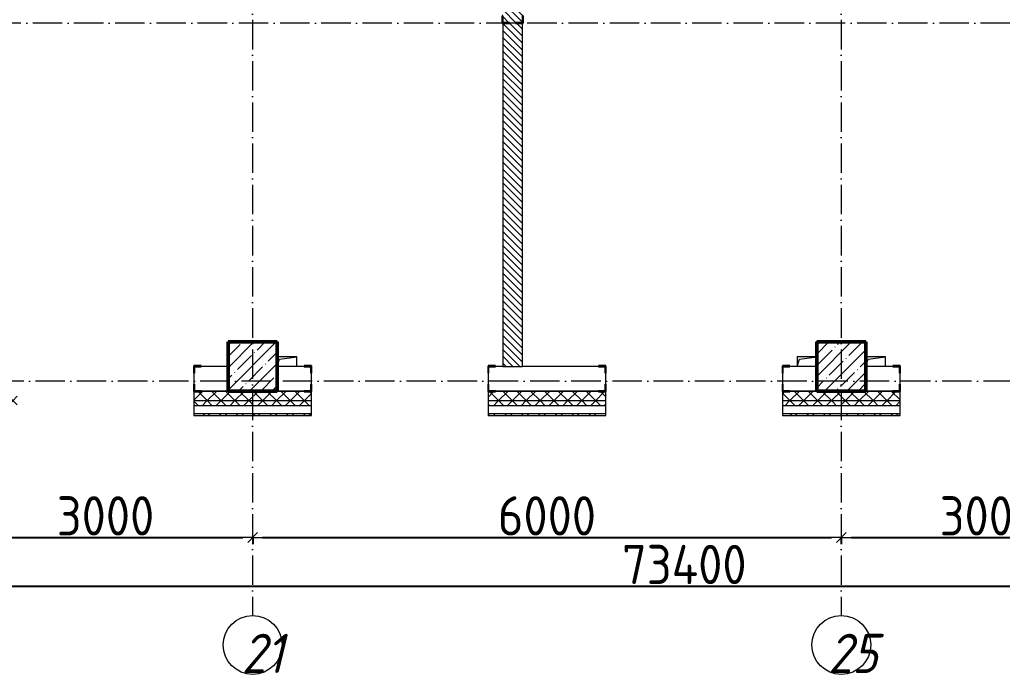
# Model space of a CAD drawing. Header units: millimetres. Extents: x -136833 to 49383, y -8033 to 344618.
# Drawn here: x -102367 to -92350, y 180224 to 186901 of the extents above; entities that cross this region are included whole.
import ezdxf

# ---------------------------------------------------------------- set-up
doc = ezdxf.new("R2010")
doc.units = ezdxf.units.MM
doc.linetypes.add('50_200_ШТРИХ_1Т_ш5_п1_п1_', pattern=[700, 500, -100, 0, -100])
for name, color, linetype, lineweight in [('A-____-____-DIMS', 7, 'Continuous', 9), ('A-GENM-____-MCUT', 7, 'Continuous', 25), ('A-GENM-____-OTLN', 7, 'Continuous', 9), ('A-GENM-____-OTLN-1', 7, 'Continuous', 25), ('A-WALL-____-MCUT', 7, 'Continuous', 13), ('A-WALL-____-MCUT-1', 7, 'Continuous', 9), ('A-WALL-____-PATT-1', 7, 'Continuous', 9), ('A-WALL-FNSH-MCUT-1', 7, 'Continuous', 9), ('S-COLS-____-MCUT', 7, 'Continuous', 50), ('S-COLS-____-OTLN', 7, 'Continuous', 9), ('S-GRID-____-IDEN', 7, 'Continuous', 9), ('S-GRID-____-OTLN-1', 7, '50_200_ШТРИХ_1Т_ш5_п1_п1_', 9)]:
    doc.layers.add(name, color=color, linetype=linetype, lineweight=lineweight)
doc.styles.add('ISOCPEUR_I_9', font='isocpeui.ttf', dxfattribs={"width": 0.9, "height": 250})
doc.styles.add('СПДС', font='isocpeur.ttf', dxfattribs={"width": 0.9})
doc.dimstyles.new('Размера А3', dxfattribs={"dimtxt": 200, "dimasz": 100, "dimexe": 70, "dimexo": 100, "dimgap": 20, "dimtad": 1, "dimdec": 0, "dimrnd": 10, "dimzin": 0, "dimdsep": 46, "dimtxsty": 'СПДС', "dimblk": 'ARROWHEAD_6', "dimcen": 1, "dimclrd": 256, "dimclre": 256, "dimclrt": 256, "dimazin": 0, "dimtfac": 1, "dimtdec": 0, "dimtmove": 2, "dimatfit": 3, "dimfxl": 1, "dimtolj": 1, "dimtzin": 0, "dimarcsym": 0})
pattern_1 = [(45, (-129942.25, 127932.03), (-70.71068, 70.71068), []), (135, (-129942.25, 127932.03), (-70.71068, -70.71068), [])]

# ---------------------------------------------------------------- blocks, each defined once
blk = doc.blocks.new('BSC_Колонна _Прямоугольная - 500х500-V14-АР1_План отверстий 3 этажа в осях 1-64_Ю-ЯЯ')
at = {"layer": 'S-COLS-____-OTLN'}
h = blk.add_hatch(dxfattribs=at)
h.set_pattern_fill('FP_21', color=256, style=0, pattern_type=2)
h.set_pattern_definition([(45, (-35950, -55431.04), (-114.04925, 114.04925), []), (45, (-35835.95, -55431.04), (-114.04925, 114.04925), [201.613, -40.323, 3.353, -36.97])])
h.paths.add_polyline_path([(-250, -250), (250, -250), (250, 250), (-250, 250), (-250, 178)], flags=0)
at = {"layer": 'S-COLS-____-MCUT'}
for p, q in [((250, 250), (-250, 250)), ((-250, 250), (-250, -250)), ((250, -250), (250, 250)), ((-250, -250), (250, -250))]:
    blk.add_line(p, q, dxfattribs=at)
blk = doc.blocks.new('BSC_Колонна _Прямоугольная - 500х500-V48-АР1_План отверстий 3 этажа в осях 1-64_Ю-ЯЯ')
at = {"layer": 'S-COLS-____-OTLN'}
h = blk.add_hatch(dxfattribs=at)
h.set_pattern_fill('FP_56', color=256, style=0, pattern_type=2)
h.set_pattern_definition([(45, (-29950, -55431.04), (-114.04925, 114.04925), []), (45, (-29835.95, -55431.04), (-114.04925, 114.04925), [201.613, -40.323, 3.353, -36.97])])
h.paths.add_polyline_path([(-250, -250), (250, -250), (250, 250), (-250, 250)], flags=0)
at = {"layer": 'S-COLS-____-MCUT'}
for p, q in [((250, 250), (-250, 250)), ((-250, 250), (-250, -250)), ((250, -250), (250, 250)), ((-250, -250), (250, -250))]:
    blk.add_line(p, q, dxfattribs=at)
blk = doc.blocks.new('Фахверк_СКБ_Уголок - 250_2700-27497298-АР1_План отверстий 3 этажа в осях 1-64_Ю-ЯЯ')
at = {"layer": 'A-GENM-____-MCUT'}
for p, q in [((200, 181), (125, 181)), ((125, 181), (125, 106)), ((125, 106), (131, 106)), ((131, 106), (131, 175)), ((131, 175), (200, 175)), ((200, 175), (200, 181)), ((131, -6), (125, -6)), ((125, -6), (125, -81)), ((125, -81), (200, -81)), ((131, -75), (131, -6)), ((200, -75), (131, -75)), ((200, -81), (200, -75))]:
    blk.add_line(p, q, dxfattribs=at)
blk = doc.blocks.new('Фахверк_СКБ_Уголок - 200_3960-28339211-АР1_План отверстий 3 этажа в осях 1-64_Ю-ЯЯ')
at = {"layer": 'A-GENM-____-MCUT'}
for p, q in [((125, 156), (50, 156)), ((50, 156), (50, 150)), ((50, 150), (119, 150)), ((119, 150), (119, 81)), ((125, 81), (125, 156)), ((119, 81), (125, 81)), ((125, 19), (119, 19)), ((119, 19), (119, -50)), ((125, -56), (125, 19)), ((119, -50), (50, -50)), ((50, -50), (50, -56)), ((50, -56), (125, -56))]:
    blk.add_line(p, q, dxfattribs=at)
blk = doc.blocks.new('AR_Отверстие прямоугольное _в плите_ - AR_Отверстие прямоугольное _в плите_-V178-АР1_План отверстий 3 этажа в осях 1-64_Ю-ЯЯ')
at = {"layer": 'A-GENM-____-OTLN'}
for p, q in [((100, 50), (-100, 50)), ((-100, -50), (-75, 25)), ((-75, 25), (100, 50)), ((100, -50), (100, 50))]:
    blk.add_line(p, q, dxfattribs=at)
blk = doc.blocks.new('AR_Отверстие прямоугольное _в плите_ - AR_Отверстие прямоугольное _в плите_-V185-АР1_План отверстий 3 этажа в осях 1-64_Ю-ЯЯ')
at = {"layer": 'A-GENM-____-OTLN'}
for p, q in [((100, 50), (-100, 50)), ((-100, 50), (-100, -50)), ((-100, -50), (-75, 25)), ((-75, 25), (100, 50))]:
    blk.add_line(p, q, dxfattribs=at)
blk = doc.blocks.new('Ось сетки - Круг_Ø6_00__ISO-2_5_0_9K_-25732049-АР1_План отверстий 3 этажа в осях 1-64_Ю-ЯЯ')
at = {"layer": 'S-GRID-____-IDEN'}
blk.add_circle((0, 0), 3, dxfattribs=at)
blk = doc.blocks.new('ARROWHEAD_6')
at = {"color": 0, "linetype": 'Continuous'}
for p, q in [((0, 0), (-1, 0)), ((-0.5, -0.5), (0.5, 0.5))]:
    blk.add_line(p, q, dxfattribs=at)
blk = doc.blocks.new('*D842')
at = {"layer": 'A-____-____-DIMS', "lineweight": -2, "transparency": 16777216}
for p, q in [((-102992, 181627), (-102992, 181550)), ((-102892, 181620), (-100092, 181620)), ((-99992, 181627), (-99992, 181550))]:
    blk.add_line(p, q, dxfattribs=at)
at = {"layer": 'Defpoints', "color": 0, "transparency": 16777216}
for p in [(-102992, 181727), (-99992, 181727), (-99992, 181620)]:
    blk.add_point(p, dxfattribs=at)
at = {"layer": 'A-____-____-DIMS', "lineweight": -2, "transparency": 16777216, "xscale": 100, "yscale": 100, "zscale": 100, "rotation": 180}
blk.add_blockref('ARROWHEAD_6', (-102992, 181620), dxfattribs=at)
at = {"layer": 'A-____-____-DIMS', "lineweight": -2, "transparency": 16777216, "xscale": 100, "yscale": 100, "zscale": 100}
blk.add_blockref('ARROWHEAD_6', (-99992, 181620), dxfattribs=at)
at = {"layer": 'A-____-____-DIMS', "transparency": 16777216, "insert": (-101492, 181840), "char_height": 400, "attachment_point": 5, "style": 'СПДС'}
blk.add_mtext('\\A1;3000', dxfattribs=at)
blk = doc.blocks.new('*D843')
at = {"layer": 'A-____-____-DIMS', "lineweight": -2, "transparency": 16777216}
for p, q in [((-99992, 181627), (-99992, 181550)), ((-99892, 181620), (-94092, 181620)), ((-93992, 181627), (-93992, 181550))]:
    blk.add_line(p, q, dxfattribs=at)
at = {"layer": 'Defpoints', "color": 0, "transparency": 16777216}
for p in [(-99992, 181727), (-93992, 181727), (-93992, 181620)]:
    blk.add_point(p, dxfattribs=at)
at = {"layer": 'A-____-____-DIMS', "lineweight": -2, "transparency": 16777216, "xscale": 100, "yscale": 100, "zscale": 100, "rotation": 180}
blk.add_blockref('ARROWHEAD_6', (-99992, 181620), dxfattribs=at)
at = {"layer": 'A-____-____-DIMS', "lineweight": -2, "transparency": 16777216, "xscale": 100, "yscale": 100, "zscale": 100}
blk.add_blockref('ARROWHEAD_6', (-93992, 181620), dxfattribs=at)
at = {"layer": 'A-____-____-DIMS', "transparency": 16777216, "insert": (-96992, 181840), "char_height": 400, "attachment_point": 5, "style": 'СПДС'}
blk.add_mtext('\\A1;6000', dxfattribs=at)
blk = doc.blocks.new('*D844')
at = {"layer": 'A-____-____-DIMS', "lineweight": -2, "transparency": 16777216}
for p, q in [((-93992, 181627), (-93992, 181550)), ((-93892, 181620), (-91092, 181620)), ((-90992, 181627), (-90992, 181550))]:
    blk.add_line(p, q, dxfattribs=at)
at = {"layer": 'Defpoints', "color": 0, "transparency": 16777216}
for p in [(-93992, 181727), (-90992, 181727), (-90992, 181620)]:
    blk.add_point(p, dxfattribs=at)
at = {"layer": 'A-____-____-DIMS', "lineweight": -2, "transparency": 16777216, "xscale": 100, "yscale": 100, "zscale": 100, "rotation": 180}
blk.add_blockref('ARROWHEAD_6', (-93992, 181620), dxfattribs=at)
at = {"layer": 'A-____-____-DIMS', "lineweight": -2, "transparency": 16777216, "xscale": 100, "yscale": 100, "zscale": 100}
blk.add_blockref('ARROWHEAD_6', (-90992, 181620), dxfattribs=at)
at = {"layer": 'A-____-____-DIMS', "transparency": 16777216, "insert": (-92492, 181840), "char_height": 400, "attachment_point": 5, "style": 'СПДС'}
blk.add_mtext('\\A1;3000', dxfattribs=at)
blk = doc.blocks.new('*D856')
at = {"layer": 'A-____-____-DIMS', "lineweight": -2, "transparency": 16777216}
for p, q in [((-132292, 181130), (-132292, 181054)), ((-132192, 181124), (-58992, 181124)), ((-58892, 181130), (-58892, 181054))]:
    blk.add_line(p, q, dxfattribs=at)
at = {"layer": 'Defpoints', "color": 0, "transparency": 16777216}
for p in [(-132292, 181230), (-58892, 181230), (-58892, 181124)]:
    blk.add_point(p, dxfattribs=at)
at = {"layer": 'A-____-____-DIMS', "lineweight": -2, "transparency": 16777216, "xscale": 100, "yscale": 100, "zscale": 100, "rotation": 180}
blk.add_blockref('ARROWHEAD_6', (-132292, 181124), dxfattribs=at)
at = {"layer": 'A-____-____-DIMS', "lineweight": -2, "transparency": 16777216, "xscale": 100, "yscale": 100, "zscale": 100}
blk.add_blockref('ARROWHEAD_6', (-58892, 181124), dxfattribs=at)
at = {"layer": 'A-____-____-DIMS', "transparency": 16777216, "insert": (-95592, 181344), "char_height": 400, "attachment_point": 5, "style": 'СПДС'}
blk.add_mtext('\\A1;73400', dxfattribs=at)

msp = doc.modelspace()

# ---------------------------------------------------------------- hatches: boundary and pattern name
at = {"layer": 'A-WALL-____-PATT-1'}
h = msp.add_hatch(dxfattribs=at)
h.set_pattern_fill('FP_9', color=256, style=0, pattern_type=2)
h.set_pattern_definition([(135, (-129942.255, 127932.027), (-35.35534, -35.35534), [])])
h.paths.add_polyline_path([(-97242.3, 183363.1), (-97242.3, 186863.1), (-97311.3, 186863.1), (-97311.3, 186869.1), (-97242.3, 186869.1), (-97242.3, 190913.1), (-97442.3, 190913.1), (-97442.3, 186869.1), (-97373.3, 186869.1), (-97373.3, 186863.1), (-97442.3, 186863.1), (-97442.3, 183363.1), (-97258.2, 183363.1)], flags=0)
h = msp.add_hatch(dxfattribs=at)
h.set_pattern_fill('FP_4', color=256, style=0, pattern_type=2)
h.set_pattern_definition(pattern_1)
h.paths.add_polyline_path([(-55722.8, 183013.1), (-55642.3, 183013.1), (-55642.3, 183113.1), (-61992.3, 183113.1), (-61992.3, 183013.1), (-59257.7, 183013.1)], flags=0)
h.paths.add_polyline_path([(-66327.6, 183013.1), (-65942.3, 183013.1), (-65942.3, 183107.1), (-66017.3, 183107.1), (-66017.3, 183113.1), (-66967.3, 183113.1), (-66967.3, 183107.1), (-67042.3, 183107.1), (-67042.3, 183013.1), (-66692.3, 183013.1)], flags=0)
h.paths.add_polyline_path([(-64560.1, 183013.1), (-62992.3, 183013.1), (-62992.3, 183113.1), (-64867.3, 183113.1), (-64867.3, 183107.1), (-64942.3, 183107.1), (-64942.3, 183013.1)], flags=0)
h.paths.add_polyline_path([(-69967.3, 183013.1), (-68842.3, 183013.1), (-68842.3, 183107.1), (-68917.3, 183107.1), (-68917.3, 183113.1), (-69967.3, 183113.1), (-69967.3, 183107.1), (-70042.3, 183107.1), (-70042.3, 183013.1), (-70036.3, 183013.1)], flags=0)
h.paths.add_polyline_path([(-71842.3, 183013.1), (-71842.3, 183107.1), (-71917.3, 183107.1), (-71917.3, 183113.1), (-72967.3, 183113.1), (-72967.3, 183107.1), (-73042.3, 183107.1), (-73042.3, 183013.1), (-72513.7, 183013.1)], flags=0)
h.paths.add_polyline_path([(-75967.3, 183013.1), (-74842.3, 183013.1), (-74842.3, 183107.1), (-74917.3, 183107.1), (-74917.3, 183113.1), (-75967.3, 183113.1), (-75967.3, 183107.1), (-76042.3, 183107.1), (-76042.3, 183013.1)], flags=0)
h.paths.add_polyline_path([(-77917.3, 183013.1), (-77842.3, 183013.1), (-77842.3, 183107.1), (-77917.3, 183107.1), (-77917.3, 183113.1), (-78967.3, 183113.1), (-78967.3, 183107.1), (-79042.3, 183107.1), (-79042.3, 183013.1), (-78699.8, 183013.1)], flags=0)
h.paths.add_polyline_path([(-81692.3, 183013.1), (-80842.3, 183013.1), (-80842.3, 183107.1), (-80917.3, 183107.1), (-80917.3, 183113.1), (-81967.3, 183113.1), (-81967.3, 183107.1), (-82042.3, 183107.1), (-82042.3, 183013.1), (-81967.3, 183013.1)], flags=0)
h.paths.add_polyline_path([(-84002.2, 183013.1), (-83842.3, 183013.1), (-83842.3, 183107.1), (-83917.3, 183107.1), (-83917.3, 183113.1), (-85517.3, 183113.1), (-85517.3, 183107.1), (-85592.3, 183107.1), (-85592.3, 183013.1), (-84885.9, 183013.1)], flags=0)
h.paths.add_polyline_path([(-87537.1, 183013.1), (-87392.3, 183013.1), (-87392.3, 183107.1), (-87467.3, 183107.1), (-87467.3, 183113.1), (-88517.3, 183113.1), (-88517.3, 183107.1), (-88592.3, 183107.1), (-88592.3, 183013.1)], flags=0)
h.paths.add_polyline_path([(-90392.3, 183013.1), (-90392.3, 183107.1), (-90467.3, 183107.1), (-90467.3, 183113.1), (-91517.3, 183113.1), (-91517.3, 183107.1), (-91592.3, 183107.1), (-91592.3, 183013.1), (-91072.1, 183013.1)], flags=0)
h.paths.add_polyline_path([(-93723.3, 183013.1), (-93392.3, 183013.1), (-93392.3, 183107.1), (-93467.3, 183107.1), (-93467.3, 183113.1), (-94517.3, 183113.1), (-94517.3, 183107.1), (-94592.3, 183107.1), (-94592.3, 183013.1), (-94165.1, 183013.1)], flags=0)
h.paths.add_polyline_path([(-97517.3, 183013.1), (-96392.3, 183013.1), (-96392.3, 183107.1), (-96467.3, 183107.1), (-96467.3, 183113.1), (-97517.3, 183113.1), (-97517.3, 183107.1), (-97592.3, 183107.1), (-97592.3, 183013.1), (-97586.3, 183013.1)], flags=0)
h.paths.add_polyline_path([(-100592.3, 183013.1), (-99392.3, 183013.1), (-99392.3, 183107.1), (-99467.3, 183107.1), (-99467.3, 183113.1), (-100517.3, 183113.1), (-100517.3, 183107.1), (-100592.3, 183107.1)], flags=0)
h.paths.add_polyline_path([(-102392.3, 183013.1), (-102392.3, 183107.1), (-102467.3, 183107.1), (-102467.3, 183113.1), (-103517.3, 183113.1), (-103517.3, 183107.1), (-103592.3, 183107.1), (-103592.3, 183013.1), (-102560.6, 183013.1)], flags=0)
h.paths.add_polyline_path([(-106517.3, 183013.1), (-105392.3, 183013.1), (-105392.3, 183107.1), (-105467.3, 183107.1), (-105467.3, 183113.1), (-106517.3, 183113.1), (-106517.3, 183107.1), (-106592.3, 183107.1), (-106592.3, 183013.1), (-106586.3, 183013.1)], flags=0)
h.paths.add_polyline_path([(-108392.3, 183013.1), (-108392.3, 183107.1), (-108467.3, 183107.1), (-108467.3, 183113.1), (-109517.3, 183113.1), (-109517.3, 183107.1), (-109592.3, 183107.1), (-109592.3, 183013.1), (-108467.3, 183013.1)], flags=0)
h.paths.add_polyline_path([(-111742.3, 183013.1), (-111392.3, 183013.1), (-111392.3, 183107.1), (-111467.3, 183107.1), (-111467.3, 183113.1), (-112517.3, 183113.1), (-112517.3, 183107.1), (-112592.3, 183107.1), (-112592.3, 183013.1), (-112242.3, 183013.1)], flags=0)
h.paths.add_polyline_path([(-113592.3, 183013.1), (-113592.3, 183107.1), (-113667.3, 183107.1), (-113667.3, 183113.1), (-123392.3, 183113.1), (-123392.3, 183013.1), (-114049.1, 183013.1)], flags=0)
h.paths.add_polyline_path([(-124392.3, 183013.1), (-124392.3, 183113.1), (-132392.3, 183113.1), (-132392.3, 183013.1), (-126421.4, 183013.1)], flags=0)
h = msp.add_hatch(dxfattribs=at)
h.set_pattern_fill('FP_4', color=256, style=0, pattern_type=2)
h.set_pattern_definition(pattern_1)
h.paths.add_polyline_path([(-55642.3, 182963.1), (-55642.3, 183013.1), (-61992.3, 183013.1), (-61992.3, 182963.1), (-55722.8, 182963.1)], flags=0)
h.paths.add_polyline_path([(-62992.3, 182963.1), (-62992.3, 183013.1), (-64942.3, 183013.1), (-64942.3, 182963.1), (-64560.1, 182963.1)], flags=0)
h.paths.add_polyline_path([(-68842.3, 182963.1), (-68842.3, 183013.1), (-70042.3, 183013.1), (-70042.3, 182963.1), (-69862.5, 182963.1)], flags=0)
h.paths.add_polyline_path([(-66327.6, 182963.1), (-65942.3, 182963.1), (-65942.3, 183013.1), (-67042.3, 183013.1), (-67042.3, 182963.1)], flags=0)
h.paths.add_polyline_path([(-72513.7, 182963.1), (-71842.3, 182963.1), (-71842.3, 183013.1), (-73042.3, 183013.1), (-73042.3, 182963.1)], flags=0)
h.paths.add_polyline_path([(-74842.3, 182963.1), (-74842.3, 183013.1), (-76042.3, 183013.1), (-76042.3, 182963.1), (-75164.9, 182963.1)], flags=0)
h.paths.add_polyline_path([(-77842.3, 182963.1), (-77842.3, 183013.1), (-79042.3, 183013.1), (-79042.3, 182963.1), (-78699.8, 182963.1)], flags=0)
h.paths.add_polyline_path([(-80842.3, 182963.1), (-80842.3, 183013.1), (-82042.3, 183013.1), (-82042.3, 182963.1), (-81351, 182963.1)], flags=0)
h.paths.add_polyline_path([(-83842.3, 182963.1), (-83842.3, 183013.1), (-85592.3, 183013.1), (-85592.3, 182963.1), (-84002.2, 182963.1)], flags=0)
h.paths.add_polyline_path([(-87392.3, 182963.1), (-87392.3, 183013.1), (-88592.3, 183013.1), (-88592.3, 182963.1), (-87537.1, 182963.1)], flags=0)
h.paths.add_polyline_path([(-90392.3, 182963.1), (-90392.3, 183013.1), (-91592.3, 183013.1), (-91592.3, 182963.1), (-91072.1, 182963.1)], flags=0)
h.paths.add_polyline_path([(-93392.3, 182963.1), (-93392.3, 183013.1), (-94592.3, 183013.1), (-94592.3, 182963.1), (-93723.3, 182963.1)], flags=0)
h.paths.add_polyline_path([(-97592.3, 182963.1), (-96392.3, 182963.1), (-96392.3, 183013.1), (-97592.3, 183013.1)], flags=0)
h.paths.add_polyline_path([(-99909.4, 182963.1), (-99392.3, 182963.1), (-99392.3, 183013.1), (-100592.3, 183013.1), (-100592.3, 182963.1)], flags=0)
h.paths.add_polyline_path([(-102560.6, 182963.1), (-102392.3, 182963.1), (-102392.3, 183013.1), (-103592.3, 183013.1), (-103592.3, 182963.1), (-103444.3, 182963.1)], flags=0)
h.paths.add_polyline_path([(-105392.3, 182963.1), (-105392.3, 183013.1), (-106592.3, 183013.1), (-106592.3, 182963.1), (-106095.5, 182963.1)], flags=0)
h.paths.add_polyline_path([(-108746.7, 182963.1), (-108392.3, 182963.1), (-108392.3, 183013.1), (-109592.3, 183013.1), (-109592.3, 182963.1)], flags=0)
h.paths.add_polyline_path([(-111397.9, 182963.1), (-111392.3, 182963.1), (-111392.3, 183013.1), (-112592.3, 183013.1), (-112592.3, 182963.1), (-112281.6, 182963.1)], flags=0)
h.paths.add_polyline_path([(-114049.1, 182963.1), (-113592.3, 182963.1), (-113592.3, 183013.1), (-123392.3, 183013.1), (-123392.3, 182963.1), (-115816.6, 182963.1)], flags=0)
h.paths.add_polyline_path([(-124392.3, 182963.1), (-124392.3, 183013.1), (-132492.3, 183013.1), (-132492.3, 182963.1), (-126421.4, 182963.1)], flags=0)
h = msp.add_hatch(dxfattribs=at)
h.set_pattern_fill('FP_6', color=256, style=0, pattern_type=2)
h.set_pattern_definition([(45, (-129942.25, 127932.03), (-85.53659, 85.53659), []), (45, (-129885.23, 127932.03), (-85.53659, 85.53659), [])])
h.paths.add_polyline_path([(-84885.9, 182863.1), (-84727.3, 182863.1), (-84727.3, 182883.1), (-85592.3, 182883.1), (-85592.3, 182863.1)], flags=0)
h.paths.add_polyline_path([(-87392.3, 182863.1), (-87392.3, 182883.1), (-88592.3, 182883.1), (-88592.3, 182863.1), (-87537.1, 182863.1)], flags=0)
h.paths.add_polyline_path([(-90392.3, 182863.1), (-90392.3, 182883.1), (-91592.3, 182883.1), (-91592.3, 182863.1), (-91072.1, 182863.1)], flags=0)
h.paths.add_polyline_path([(-93392.3, 182863.1), (-93392.3, 182883.1), (-94592.3, 182883.1), (-94592.3, 182863.1), (-93723.3, 182863.1)], flags=0)
h.paths.add_polyline_path([(-96392.3, 182863.1), (-96392.3, 182883.1), (-97592.3, 182883.1), (-97592.3, 182863.1), (-97258.2, 182863.1)], flags=0)
h.paths.add_polyline_path([(-99909.4, 182863.1), (-99392.3, 182863.1), (-99392.3, 182883.1), (-100592.3, 182883.1), (-100592.3, 182863.1)], flags=0)
h.paths.add_polyline_path([(-102560.6, 182863.1), (-102392.3, 182863.1), (-102392.3, 182883.1), (-103592.3, 182883.1), (-103592.3, 182863.1), (-103444.3, 182863.1)], flags=0)
h.paths.add_polyline_path([(-106592.3, 182863.1), (-105392.3, 182863.1), (-105392.3, 182883.1), (-106592.3, 182883.1)], flags=0)
h.paths.add_polyline_path([(-109592.3, 182863.1), (-108392.3, 182863.1), (-108392.3, 182883.1), (-109592.3, 182883.1)], flags=0)
h.paths.add_polyline_path([(-112592.3, 182863.1), (-111392.3, 182863.1), (-111392.3, 182883.1), (-112592.3, 182883.1)], flags=0)
h.paths.add_polyline_path([(-113592.3, 182863.1), (-113592.3, 182883.1), (-123392.3, 182883.1), (-123392.3, 182863.1), (-114049.1, 182863.1)], flags=0)
h.paths.add_polyline_path([(-124392.3, 182863.1), (-124392.3, 182883.1), (-132622.3, 182883.1), (-132622.3, 182863.1), (-126421.4, 182863.1)], flags=0)

# ---------------------------------------------------------------- linework, layer by layer
for points in [[(-100242.3, 183363.1), (-100242.3, 183613.1), (-99742.3, 183613.1), (-99742.3, 183363.1)], [(-94242.3, 183363.1), (-94242.3, 183613.1), (-93742.3, 183613.1), (-93742.3, 183363.1)]]:
    msp.add_lwpolyline(points)
at = {"layer": 'A-WALL-____-MCUT'}
for p, q in [((-97442.3, 186863.1), (-97442.3, 183363.1)), ((-97242.3, 183363.1), (-97242.3, 186863.1)), ((-100242.3, 183363.1), (-100517.3, 183363.1)), ((-99467.3, 183363.1), (-99742.3, 183363.1)), ((-97442.3, 183363.1), (-97517.3, 183363.1)), ((-96467.3, 183363.1), (-97242.3, 183363.1)), ((-94242.3, 183363.1), (-94517.3, 183363.1)), ((-93467.3, 183363.1), (-93742.3, 183363.1)), ((-100592.3, 183294.1), (-100592.3, 183182.1)), ((-99392.3, 183182.1), (-99392.3, 183294.1)), ((-97592.3, 183294.1), (-97592.3, 183182.1)), ((-96392.3, 183182.1), (-96392.3, 183294.1)), ((-94592.3, 183294.1), (-94592.3, 183182.1)), ((-93392.3, 183182.1), (-93392.3, 183294.1)), ((-100592.3, 183107.1), (-100592.3, 182883.1)), ((-99392.3, 182883.1), (-99392.3, 183107.1)), ((-97592.3, 183107.1), (-97592.3, 182883.1)), ((-96392.3, 182883.1), (-96392.3, 183107.1)), ((-94592.3, 183107.1), (-94592.3, 182883.1)), ((-93392.3, 182883.1), (-93392.3, 183107.1)), ((-100592.3, 182883.1), (-99392.3, 182883.1)), ((-97592.3, 182883.1), (-96392.3, 182883.1)), ((-94592.3, 182883.1), (-93392.3, 182883.1))]:
    msp.add_line(p, q, dxfattribs=at)
at = {"layer": 'A-WALL-____-MCUT-1'}
for p, q in [((-97442.3, 183363.1), (-97242.3, 183363.1)), ((-100242.3, 183113.1), (-100517.3, 183113.1)), ((-100517.3, 183113.1), (-100242.3, 183113.1)), ((-99467.3, 183113.1), (-99742.3, 183113.1)), ((-99742.3, 183113.1), (-99467.3, 183113.1)), ((-96467.3, 183113.1), (-97517.3, 183113.1)), ((-97517.3, 183113.1), (-96467.3, 183113.1)), ((-94242.3, 183113.1), (-94517.3, 183113.1)), ((-94517.3, 183113.1), (-94242.3, 183113.1)), ((-93467.3, 183113.1), (-93742.3, 183113.1)), ((-93742.3, 183113.1), (-93467.3, 183113.1)), ((-99392.3, 183013.1), (-100592.3, 183013.1)), ((-99392.3, 182963.1), (-100592.3, 182963.1)), ((-96392.3, 183013.1), (-97592.3, 183013.1)), ((-96392.3, 182963.1), (-97592.3, 182963.1)), ((-93392.3, 183013.1), (-94592.3, 183013.1)), ((-93392.3, 182963.1), (-94592.3, 182963.1))]:
    msp.add_line(p, q, dxfattribs=at)
at = {"layer": 'A-WALL-FNSH-MCUT-1'}
for p, q in [((-100592.3, 182883.1), (-100592.3, 182863.1)), ((-100592.3, 182863.1), (-99392.3, 182863.1)), ((-99392.3, 182863.1), (-99392.3, 182883.1)), ((-97592.3, 182883.1), (-97592.3, 182883.1)), ((-97592.3, 182883.1), (-97592.3, 182863.1)), ((-97592.3, 182863.1), (-96392.3, 182863.1)), ((-96392.3, 182863.1), (-96392.3, 182883.1)), ((-94592.3, 182883.1), (-94592.3, 182883.1)), ((-94592.3, 182883.1), (-94592.3, 182863.1)), ((-94592.3, 182863.1), (-93392.3, 182863.1)), ((-93392.3, 182863.1), (-93392.3, 182883.1))]:
    msp.add_line(p, q, dxfattribs=at)
at = {"layer": 'S-GRID-____-OTLN-1', "color": 251, "ltscale": 0.6, "true_color": 0x636466}
for p, q in [((-99992.3, 218824.9), (-99992.3, 180823.6)), ((-93992.3, 218824.9), (-93992.3, 180823.6)), ((-54462.2, 186863.1), (-134611, 186863.1)), ((-25867.8, 183213.1), (-134611, 183213.1))]:
    msp.add_line(p, q, dxfattribs=at)

# ---------------------------------------------------------------- block references
at = {"layer": 'A-GENM-____-OTLN'}
for name, p in [('AR_Отверстие прямоугольное _в плите_ - AR_Отверстие прямоугольное _в плите_-V178-АР1_План отверстий 3 этажа в осях 1-64_Ю-ЯЯ', (-99642.3, 183413.1)), ('AR_Отверстие прямоугольное _в плите_ - AR_Отверстие прямоугольное _в плите_-V185-АР1_План отверстий 3 этажа в осях 1-64_Ю-ЯЯ', (-94342.3, 183413.1)), ('AR_Отверстие прямоугольное _в плите_ - AR_Отверстие прямоугольное _в плите_-V178-АР1_План отверстий 3 этажа в осях 1-64_Ю-ЯЯ', (-93642.3, 183413.1))]:
    msp.add_blockref(name, p, dxfattribs=at)
at = {"layer": 'A-GENM-____-OTLN-1'}
for name, p, rotation in [('Фахверк_СКБ_Уголок - 200_3960-28339211-АР1_План отверстий 3 этажа в осях 1-64_Ю-ЯЯ', (-97392.3, 186988.1), 269.9999999999999), ('Фахверк_СКБ_Уголок - 250_2700-27497298-АР1_План отверстий 3 этажа в осях 1-64_Ю-ЯЯ', (-99267.3, 183288.1), 180), ('Фахверк_СКБ_Уголок - 250_2700-27497298-АР1_План отверстий 3 этажа в осях 1-64_Ю-ЯЯ', (-96267.3, 183288.1), 180), ('Фахверк_СКБ_Уголок - 250_2700-27497298-АР1_План отверстий 3 этажа в осях 1-64_Ю-ЯЯ', (-93267.3, 183288.1), 180)]:
    msp.add_blockref(name, p, dxfattribs=dict(at, rotation=rotation))
for p in [(-100717.3, 183188.1), (-97717.3, 183188.1), (-94717.3, 183188.1)]:
    msp.add_blockref('Фахверк_СКБ_Уголок - 250_2700-27497298-АР1_План отверстий 3 этажа в осях 1-64_Ю-ЯЯ', p, dxfattribs=at)
at = {"layer": 'S-COLS-____-OTLN'}
for name, p in [('BSC_Колонна _Прямоугольная - 500х500-V48-АР1_План отверстий 3 этажа в осях 1-64_Ю-ЯЯ', (-99992.3, 183363.1)), ('BSC_Колонна _Прямоугольная - 500х500-V14-АР1_План отверстий 3 этажа в осях 1-64_Ю-ЯЯ', (-93992.3, 183363.1))]:
    msp.add_blockref(name, p, dxfattribs=at)
at = {"layer": 'S-GRID-____-IDEN', "xscale": 99.99999999999993, "yscale": 99.99999999999993, "zscale": 99.99999999999993, "rotation": 180}
for p in [(-99992.3, 180523.6), (-93992.3, 180523.6)]:
    msp.add_blockref('Ось сетки - Круг_Ø6_00__ISO-2_5_0_9K_-25732049-АР1_План отверстий 3 этажа в осях 1-64_Ю-ЯЯ', p, dxfattribs=at)

# ---------------------------------------------------------------- texts
at = {"layer": 'S-GRID-____-IDEN', "char_height": 400, "attachment_point": 1, "style": 'ISOCPEUR_I_9'}
for s, insert, width in [('21', (-100102.8, 180637.5), 346.329), ('25', (-94126.6, 180637.5), 404.05)]:
    msp.add_mtext(s, dxfattribs=dict(at, insert=insert, width=width))

# ---------------------------------------------------------------- dimensions: what is measured, and where the dimension line sits
at = {"layer": 'A-____-____-DIMS'}
for base, p1, p2, picture, middle in [((-99992.3, 181620.5), (-102992.3, 181726.6), (-99992.3, 181726.6), '*D842', (-101492.3, 181840.5)), ((-93992.3, 181620.5), (-99992.3, 181726.6), (-93992.3, 181726.6), '*D843', (-96992.3, 181840.5)), ((-90992.3, 181620.5), (-93992.3, 181726.6), (-90992.3, 181726.6), '*D844', (-92492.3, 181840.5)), ((-58892.3, 181123.7), (-132292.3, 181229.8), (-58892.3, 181229.8), '*D856', (-95592.3, 181343.7))]:
    dim = msp.add_linear_dim(base=base, p1=p1, p2=p2, dimstyle='Размера А3', override={"dimtxt": 400}, dxfattribs=at)
    dim.commit()
    dim.dimension.update_dxf_attribs({"geometry": picture, "text_midpoint": middle})

doc.saveas('drawing.dxf')
